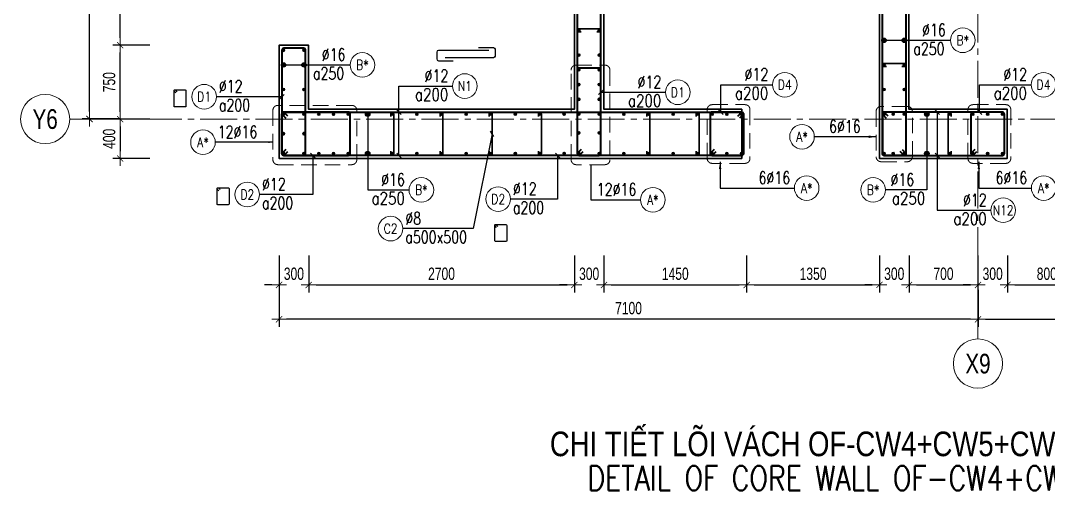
# Model space of a CAD drawing. Header units: millimetres. Extents: x 738475 to 1279438, y -34239 to 156422.
# Drawn here: x 1105050 to 1115494, y 94226 to 98999 of the extents above; entities that cross this region are included whole.
import ezdxf
from ezdxf.enums import TextEntityAlignment as Align

# ---------------------------------------------------------------- set-up
doc = ezdxf.new("R2010")
doc.units = ezdxf.units.MM
doc.header["$MEASUREMENT"] = 0
doc.linetypes.add('HIDDEN2', pattern=[4.7625, 3.175, -1.5875])
doc.linetypes.add('OF_Grid_1$0$CENTER2', pattern=[1.125, 0.75, -0.125, 0.125, -0.125])
doc.layers.get('0').update_dxf_attribs({"lineweight": 20})
doc.layers.get('Defpoints').update_dxf_attribs({"color": 151, "lineweight": 9})
for name, color, linetype, lineweight in [('KC-LEADER', 153, 'Continuous', 18), ('KC-THEP', 6, 'Continuous', 40), ('NDC_S_ANNO', 7, 'Continuous', 20), ('NDC_S_DIM', 1, 'Continuous', 15), ('NDC_S_ENG TITLE', 3, 'Continuous', 20), ('NDC_S_HIDDEN', 8, 'HIDDEN2', 13), ('NDC_S_LEADER', 1, 'Continuous', 15), ('NDC_S_REBAR', 4, 'Continuous', 35), ('NDC_S_STIRRUP', 4, 'Continuous', 40), ('NDC_S_TEXT SYMBOL', 7, 'Continuous', 20), ('NDC_S_VN TEXT', 7, 'Continuous', 20), ('NDC_S_VN TITLE', 6, 'Continuous', 35), ('NDC_S_WALL', 6, 'Continuous', 35), ('OF_Grid_1$0$NDC_S_AXIS', 5, 'OF_Grid_1$0$CENTER2', 13), ('OF_Grid_1$0$NDC_S_SYMBOL', 1, 'Continuous', 15), ('OF_Grid_1$0$NDC_S_TEXT SYMBOL', 7, 'Continuous', 20)]:
    doc.layers.add(name, color=color, linetype=linetype, lineweight=lineweight)
doc.layers.add('Ligature', color=1, linetype='Continuous')
doc.styles.add('NDC_ANNO', font='', dxfattribs={"width": 0.8})
doc.styles.add('NDC_ARIAL', font='arial.ttf', dxfattribs={"width": 0.85})
doc.styles.add('NDC_DIM', font='', dxfattribs={"width": 0.75})
doc.styles.add('NDC_EN TXT', font='romans.shx', dxfattribs={"width": 0.8})
doc.styles.add('NDC_VIE TXT', font='arial.ttf', dxfattribs={"width": 0.8})
doc.styles.add('OF_Grid_1$0$NDC_ANNO', font='', dxfattribs={"width": 0.8})
doc.styles.get('NDC_ANNO').set_extended_font_data('Dotum')
doc.styles.get('NDC_DIM').set_extended_font_data('Dotum')
doc.styles.get('OF_Grid_1$0$NDC_ANNO').set_extended_font_data('Dotum')
doc.dimstyles.new('NDC_1-50', dxfattribs={"dimscale": 50, "dimtxt": 2.5, "dimasz": 1, "dimexe": 1.5, "dimexo": 0, "dimgap": 0.8, "dimtad": 1, "dimdec": 0, "dimdsep": 46, "dimtxsty": 'NDC_ARIAL', "dimblk": 'DIMMARK', "dimcen": 49999.938995, "dimdle": 1.5, "dimclrd": 1, "dimclre": 1, "dimclrt": 3, "dimadec": 0, "dimazin": 0, "dimtfac": 1, "dimtdec": 0, "dimtix": 1, "dimtmove": 2, "dimatfit": 3, "dimfxl": 1, "dimarcsym": 0})
doc.dimstyles.new('NDC_dim_30', dxfattribs={"dimscale": 30, "dimtxt": 2.5, "dimasz": 1.5, "dimexe": 1.5, "dimexo": 2.5, "dimgap": 1, "dimtad": 1, "dimdec": 0, "dimzin": 0, "dimdsep": 46, "dimtxsty": 'NDC_DIM', "dimblk": 'DIMMARK', "dimcen": 0.09, "dimdle": 1.2, "dimclrd": 1, "dimclre": 1, "dimclrt": 3, "dimadec": 0, "dimazin": 0, "dimtfac": 1, "dimtdec": 0, "dimtix": 1, "dimtofl": 0, "dimtmove": 0, "dimatfit": 3, "dimfxl": 6, "dimfxlon": 1, "dimtolj": 1, "dimtzin": 0, "dimarcsym": 0})
doc.dimstyles.new('NDC_dim_50', dxfattribs={"dimscale": 50, "dimtxt": 2.5, "dimasz": 1.5, "dimexe": 1.5, "dimexo": 2.5, "dimgap": 1, "dimtad": 1, "dimdec": 0, "dimzin": 0, "dimdsep": 46, "dimtxsty": 'NDC_DIM', "dimblk": 'DIMMARK', "dimcen": 0.09, "dimdle": 1.2, "dimclrd": 1, "dimclre": 1, "dimclrt": 3, "dimadec": 0, "dimazin": 0, "dimtfac": 1, "dimtdec": 0, "dimtix": 1, "dimtofl": 0, "dimtmove": 0, "dimatfit": 3, "dimfxl": 6, "dimfxlon": 1, "dimtolj": 1, "dimtzin": 0, "dimarcsym": 0})

# ---------------------------------------------------------------- blocks, each defined once
blk = doc.blocks.new('THEP')
at = {"layer": 'KC-LEADER', "color": 6}
blk.add_circle((0, 0), 14, dxfattribs=at)
at = {"layer": 'KC-THEP'}
for p, q in [((-14, 0), (14, 0)), ((10, 10), (-10, -10)), ((-10, 10), (10, -10)), ((0, 14), (0, -14))]:
    blk.add_line(p, q, dxfattribs=at)
blk = doc.blocks.new('*U9')
blk.add_circle((2.5, 0), 2.5)
at = {"layer": 'NDC_S_VN TEXT', "color": 3, "style": 'NDC_EN TXT', "width": 0.75}
blk.add_attdef('DK2', text='', height=2.5, dxfattribs=at).set_placement((-0.85, 0.85), align=Align.RIGHT)
at = {"layer": 'NDC_S_VN TEXT', "color": 7, "style": 'NDC_EN TXT', "width": 0.8}
blk.add_attdef('SH3', text='', height=2, dxfattribs=at).set_placement((2.5, 0), align=Align.MIDDLE)
blk = doc.blocks.new('DIMMARK')
at = {"layer": 'NDC_S_DIM', "color": 1}
blk.add_line((-1.5, 0), (1, 0), dxfattribs=at)
at = {"layer": 'NDC_S_DIM', "color": 2, "const_width": 0.1}
blk.add_lwpolyline([(-0.42, -0.42), (0.42, 0.42)], dxfattribs=at)
blk = doc.blocks.new('*U11')
blk.add_circle((-2.5, 0), 2.5)
at = {"layer": 'NDC_S_VN TEXT', "color": 3, "style": 'NDC_EN TXT', "width": 0.75}
for tag, p in [('DK1', (0.5, 0.85)), ('KC1', (0.5, -2.97))]:
    blk.add_attdef(tag, p, '', height=2.5, dxfattribs=at)
at = {"layer": 'NDC_S_VN TEXT', "color": 7, "style": 'NDC_EN TXT', "width": 0.8}
blk.add_attdef('SH2', text='', height=2, dxfattribs=at).set_placement((-2.5, 0), align=Align.MIDDLE)
blk = doc.blocks.new('*U10')
blk.add_circle((2.5, 0), 2.5)
at = {"layer": 'NDC_S_VN TEXT', "color": 3, "style": 'NDC_EN TXT'}
for tag, width, p in [('DK2', 0.75, (-0.85, 0.85)), ('KC2', 0.8, (-0.85, -2.97))]:
    blk.add_attdef(tag, text='', height=2.5, dxfattribs=dict(at, width=width)).set_placement(p, align=Align.RIGHT)
at = {"layer": 'NDC_S_VN TEXT', "color": 7, "style": 'NDC_EN TXT', "width": 0.8}
blk.add_attdef('SH3', text='', height=2, dxfattribs=at).set_placement((2.5, 0), align=Align.MIDDLE)
blk = doc.blocks.new('*U13')
blk.add_circle((-2.5, 0), 2.5)
at = {"layer": 'NDC_S_VN TEXT', "color": 3, "style": 'NDC_EN TXT', "width": 0.75}
blk.add_attdef('DK1', (0.5, 0.85), '', height=2.5, dxfattribs=at)
at = {"layer": 'NDC_S_VN TEXT', "color": 7, "style": 'NDC_EN TXT', "width": 0.8}
blk.add_attdef('SH2', text='', height=2, dxfattribs=at).set_placement((-2.5, 0), align=Align.MIDDLE)
blk = doc.blocks.new('*U12')
blk.add_circle((-2.5, 0), 2.5)
at = {"layer": 'NDC_S_VN TEXT', "color": 3, "style": 'NDC_EN TXT', "width": 0.75}
for tag, p in [('DK1', (0.5, 0.85)), ('KC1', (0.5, -2.97))]:
    blk.add_attdef(tag, p, '', height=2.5, dxfattribs=at)
at = {"layer": 'NDC_S_VN TEXT', "color": 7, "style": 'NDC_EN TXT', "width": 0.8}
blk.add_attdef('SH2', text='', height=2, dxfattribs=at).set_placement((-2.5, 0), align=Align.MIDDLE)
blk = doc.blocks.new('*D1420')
at = {"layer": 'Defpoints', "color": 0, "transparency": 16777216}
for p in [(1107677, 97598), (1114777, 96777), (1107677, 95964)]:
    blk.add_point(p, dxfattribs=at)
at = {"layer": 'NDC_S_DIM', "color": 1, "lineweight": -2, "transparency": 16777216}
for p, q in [((1107677, 96264), (1107677, 95889)), ((1114777, 96264), (1114777, 95889)), ((1114702, 95964), (1107752, 95964))]:
    blk.add_line(p, q, dxfattribs=at)
at = {"layer": 'NDC_S_DIM', "color": 1, "lineweight": -2, "transparency": 16777216, "xscale": 75, "yscale": 75, "zscale": 75, "rotation": 180}
blk.add_blockref('DIMMARK', (1107677, 95964), dxfattribs=at)
at = {"layer": 'NDC_S_DIM', "color": 1, "lineweight": -2, "transparency": 16777216, "xscale": 75, "yscale": 75, "zscale": 75}
blk.add_blockref('DIMMARK', (1114777, 95964), dxfattribs=at)
at = {"layer": 'NDC_S_DIM', "color": 3, "transparency": 16777216, "insert": (1111227, 96077), "char_height": 125, "attachment_point": 5, "style": 'NDC_DIM'}
blk.add_mtext('\\A1;7100', dxfattribs=at)
blk = doc.blocks.new('*D1421')
at = {"layer": 'Defpoints', "color": 0, "ltscale": 200, "transparency": 16777216}
for p in [(1107677, 97598), (1107977, 97598), (1107677, 96313)]:
    blk.add_point(p, dxfattribs=at)
at = {"layer": 'NDC_S_DIM', "color": 1, "lineweight": -2, "ltscale": 200, "transparency": 16777216}
for p, q in [((1107677, 96613), (1107677, 96238)), ((1107977, 96613), (1107977, 96238)), ((1107602, 96313), (1107527, 96313)), ((1108052, 96313), (1108127, 96313))]:
    blk.add_line(p, q, dxfattribs=at)
at = {"layer": 'NDC_S_DIM', "color": 1, "lineweight": -2, "ltscale": 200, "transparency": 16777216, "xscale": 75, "yscale": 75, "zscale": 75}
blk.add_blockref('DIMMARK', (1107677, 96313), dxfattribs=at)
at = {"layer": 'NDC_S_DIM', "color": 1, "lineweight": -2, "ltscale": 200, "transparency": 16777216, "xscale": 75, "yscale": 75, "zscale": 75, "rotation": 180}
blk.add_blockref('DIMMARK', (1107977, 96313), dxfattribs=at)
at = {"layer": 'NDC_S_DIM', "color": 3, "ltscale": 200, "transparency": 16777216, "insert": (1107827, 96426), "char_height": 125, "attachment_point": 5, "style": 'NDC_DIM'}
blk.add_mtext('\\A1;300', dxfattribs=at)
blk = doc.blocks.new('*U16')
at = {"layer": 'OF_Grid_1$0$NDC_S_SYMBOL'}
blk.add_line((0, 5), (0, 9), dxfattribs=at)
blk.add_circle((0, 0), 5, dxfattribs=at)
at = {"layer": 'OF_Grid_1$0$NDC_S_TEXT SYMBOL', "color": 7, "style": 'OF_Grid_1$0$NDC_ANNO', "width": 0.8}
blk.add_attdef('GRID', text='', height=4, dxfattribs=at).set_placement((0, 0), align=Align.MIDDLE)
blk = doc.blocks.new('*U15')
at = {"layer": 'OF_Grid_1$0$NDC_S_SYMBOL'}
blk.add_line((5, 0), (9, 0), dxfattribs=at)
blk.add_circle((0, 0), 5, dxfattribs=at)
at = {"layer": 'OF_Grid_1$0$NDC_S_TEXT SYMBOL', "color": 7, "style": 'OF_Grid_1$0$NDC_ANNO', "width": 0.8}
blk.add_attdef('GRID', text='', height=4, rotation=270, dxfattribs=at).set_placement((0, 0), align=Align.MIDDLE)
blk = doc.blocks.new('*D1440')
at = {"layer": 'Defpoints', "color": 0, "ltscale": 200, "transparency": 16777216}
for p in [(1107977, 97998), (1106062, 97598), (1107739, 97598)]:
    blk.add_point(p, dxfattribs=at)
at = {"layer": 'NDC_S_DIM', "color": 1, "lineweight": -2, "ltscale": 200, "transparency": 16777216}
for p, q in [((1106362, 97998), (1105987, 97998)), ((1106062, 97923), (1106062, 97673)), ((1106362, 97598), (1105987, 97598))]:
    blk.add_line(p, q, dxfattribs=at)
at = {"layer": 'NDC_S_DIM', "color": 1, "lineweight": -2, "ltscale": 200, "transparency": 16777216, "xscale": 75, "yscale": 75, "zscale": 75}
for p, rotation in [((1106062, 97998), 90), ((1106062, 97598), 270)]:
    blk.add_blockref('DIMMARK', p, dxfattribs=dict(at, rotation=rotation))
at = {"layer": 'NDC_S_DIM', "color": 3, "ltscale": 200, "transparency": 16777216, "insert": (1105950, 97798), "char_height": 125, "attachment_point": 5, "rotation": 90, "style": 'NDC_DIM'}
blk.add_mtext('\\A1;400', dxfattribs=at)
blk = doc.blocks.new('*D1441')
at = {"layer": 'Defpoints', "color": 0, "ltscale": 200, "transparency": 16777216}
for p in [(1105750, 109598), (1107791, 109598), (1107791, 97999)]:
    blk.add_point(p, dxfattribs=at)
at = {"layer": 'NDC_S_DIM', "color": 1, "lineweight": -2, "ltscale": 200, "transparency": 16777216}
for p, q in [((1106050, 109598), (1105675, 109598)), ((1105750, 98074), (1105750, 109523)), ((1106050, 97999), (1105675, 97999))]:
    blk.add_line(p, q, dxfattribs=at)
at = {"layer": 'NDC_S_DIM', "color": 1, "lineweight": -2, "ltscale": 200, "transparency": 16777216, "xscale": 75, "yscale": 75, "zscale": 75}
for p, rotation in [((1105750, 109598), 90), ((1105750, 97999), 270)]:
    blk.add_blockref('DIMMARK', p, dxfattribs=dict(at, rotation=rotation))
at = {"layer": 'NDC_S_DIM', "color": 3, "ltscale": 200, "transparency": 16777216, "insert": (1105637, 103798), "char_height": 125, "attachment_point": 5, "rotation": 90, "style": 'NDC_DIM'}
blk.add_mtext('\\A1;11600', dxfattribs=at)
blk = doc.blocks.new('*D1449')
at = {"layer": 'Defpoints', "color": 0, "ltscale": 200, "transparency": 16777216}
for p in [(1110677, 98098), (1107977, 97598), (1110677, 96313)]:
    blk.add_point(p, dxfattribs=at)
at = {"layer": 'NDC_S_DIM', "color": 1, "lineweight": -2, "ltscale": 200, "transparency": 16777216}
for p, q in [((1107977, 96613), (1107977, 96238)), ((1110677, 96613), (1110677, 96238)), ((1108052, 96313), (1110602, 96313))]:
    blk.add_line(p, q, dxfattribs=at)
at = {"layer": 'NDC_S_DIM', "color": 1, "lineweight": -2, "ltscale": 200, "transparency": 16777216, "xscale": 75, "yscale": 75, "zscale": 75, "rotation": 180}
blk.add_blockref('DIMMARK', (1107977, 96313), dxfattribs=at)
at = {"layer": 'NDC_S_DIM', "color": 1, "lineweight": -2, "ltscale": 200, "transparency": 16777216, "xscale": 75, "yscale": 75, "zscale": 75}
blk.add_blockref('DIMMARK', (1110677, 96313), dxfattribs=at)
at = {"layer": 'NDC_S_DIM', "color": 3, "ltscale": 200, "transparency": 16777216, "insert": (1109327, 96426), "char_height": 125, "attachment_point": 5, "style": 'NDC_DIM'}
blk.add_mtext('\\A1;2700', dxfattribs=at)
blk = doc.blocks.new('*D1450')
at = {"layer": 'Defpoints', "color": 0, "ltscale": 200, "transparency": 16777216}
for p in [(1110677, 98098), (1110977, 98098), (1110977, 96313)]:
    blk.add_point(p, dxfattribs=at)
at = {"layer": 'NDC_S_DIM', "color": 1, "lineweight": -2, "ltscale": 200, "transparency": 16777216}
for p, q in [((1110677, 96613), (1110677, 96238)), ((1110977, 96613), (1110977, 96238)), ((1110602, 96313), (1110527, 96313)), ((1111052, 96313), (1111127, 96313))]:
    blk.add_line(p, q, dxfattribs=at)
at = {"layer": 'NDC_S_DIM', "color": 1, "lineweight": -2, "ltscale": 200, "transparency": 16777216, "xscale": 75, "yscale": 75, "zscale": 75}
blk.add_blockref('DIMMARK', (1110677, 96313), dxfattribs=at)
at = {"layer": 'NDC_S_DIM', "color": 1, "lineweight": -2, "ltscale": 200, "transparency": 16777216, "xscale": 75, "yscale": 75, "zscale": 75, "rotation": 180}
blk.add_blockref('DIMMARK', (1110977, 96313), dxfattribs=at)
at = {"layer": 'NDC_S_DIM', "color": 3, "ltscale": 200, "transparency": 16777216, "insert": (1110827, 96426), "char_height": 125, "attachment_point": 5, "style": 'NDC_DIM'}
blk.add_mtext('\\A1;300', dxfattribs=at)
blk = doc.blocks.new('*D1451')
at = {"layer": 'Defpoints', "color": 0, "ltscale": 200, "transparency": 16777216}
for p in [(1110977, 98098), (1112427, 98098), (1112427, 96313)]:
    blk.add_point(p, dxfattribs=at)
at = {"layer": 'NDC_S_DIM', "color": 1, "lineweight": -2, "ltscale": 200, "transparency": 16777216}
for p, q in [((1110977, 96613), (1110977, 96238)), ((1112427, 96613), (1112427, 96238)), ((1111052, 96313), (1112352, 96313))]:
    blk.add_line(p, q, dxfattribs=at)
at = {"layer": 'NDC_S_DIM', "color": 1, "lineweight": -2, "ltscale": 200, "transparency": 16777216, "xscale": 75, "yscale": 75, "zscale": 75, "rotation": 180}
blk.add_blockref('DIMMARK', (1110977, 96313), dxfattribs=at)
at = {"layer": 'NDC_S_DIM', "color": 1, "lineweight": -2, "ltscale": 200, "transparency": 16777216, "xscale": 75, "yscale": 75, "zscale": 75}
blk.add_blockref('DIMMARK', (1112427, 96313), dxfattribs=at)
at = {"layer": 'NDC_S_DIM', "color": 3, "ltscale": 200, "transparency": 16777216, "insert": (1111702, 96426), "char_height": 125, "attachment_point": 5, "style": 'NDC_DIM'}
blk.add_mtext('\\A1;1450', dxfattribs=at)
blk = doc.blocks.new('*D1452')
at = {"layer": 'Defpoints', "color": 0, "ltscale": 200, "transparency": 16777216}
for p in [(1112427, 98098), (1113777, 98061), (1113777, 96313)]:
    blk.add_point(p, dxfattribs=at)
at = {"layer": 'NDC_S_DIM', "color": 1, "lineweight": -2, "ltscale": 200, "transparency": 16777216}
for p, q in [((1112427, 96613), (1112427, 96238)), ((1113777, 96613), (1113777, 96238)), ((1112502, 96313), (1113702, 96313))]:
    blk.add_line(p, q, dxfattribs=at)
at = {"layer": 'NDC_S_DIM', "color": 1, "lineweight": -2, "ltscale": 200, "transparency": 16777216, "xscale": 75, "yscale": 75, "zscale": 75, "rotation": 180}
blk.add_blockref('DIMMARK', (1112427, 96313), dxfattribs=at)
at = {"layer": 'NDC_S_DIM', "color": 1, "lineweight": -2, "ltscale": 200, "transparency": 16777216, "xscale": 75, "yscale": 75, "zscale": 75}
blk.add_blockref('DIMMARK', (1113777, 96313), dxfattribs=at)
at = {"layer": 'NDC_S_DIM', "color": 3, "ltscale": 200, "transparency": 16777216, "insert": (1113102, 96426), "char_height": 125, "attachment_point": 5, "style": 'NDC_DIM'}
blk.add_mtext('\\A1;1350', dxfattribs=at)
blk = doc.blocks.new('*D1453')
at = {"layer": 'Defpoints', "color": 0, "ltscale": 200, "transparency": 16777216}
for p in [(1114077, 98213), (1113777, 98061), (1114077, 96313)]:
    blk.add_point(p, dxfattribs=at)
at = {"layer": 'NDC_S_DIM', "color": 1, "lineweight": -2, "ltscale": 200, "transparency": 16777216}
for p, q in [((1113777, 96613), (1113777, 96238)), ((1114077, 96613), (1114077, 96238)), ((1113702, 96313), (1113627, 96313)), ((1114152, 96313), (1114227, 96313))]:
    blk.add_line(p, q, dxfattribs=at)
at = {"layer": 'NDC_S_DIM', "color": 1, "lineweight": -2, "ltscale": 200, "transparency": 16777216, "xscale": 75, "yscale": 75, "zscale": 75}
blk.add_blockref('DIMMARK', (1113777, 96313), dxfattribs=at)
at = {"layer": 'NDC_S_DIM', "color": 1, "lineweight": -2, "ltscale": 200, "transparency": 16777216, "xscale": 75, "yscale": 75, "zscale": 75, "rotation": 180}
blk.add_blockref('DIMMARK', (1114077, 96313), dxfattribs=at)
at = {"layer": 'NDC_S_DIM', "color": 3, "ltscale": 200, "transparency": 16777216, "insert": (1113927, 96426), "char_height": 125, "attachment_point": 5, "style": 'NDC_DIM'}
blk.add_mtext('\\A1;300', dxfattribs=at)
blk = doc.blocks.new('*D1454')
at = {"layer": 'Defpoints', "color": 0, "ltscale": 200, "transparency": 16777216}
for p in [(1114077, 98213), (1114777, 98098), (1114777, 96313)]:
    blk.add_point(p, dxfattribs=at)
at = {"layer": 'NDC_S_DIM', "color": 1, "lineweight": -2, "ltscale": 200, "transparency": 16777216}
for p, q in [((1114077, 96613), (1114077, 96238)), ((1114777, 96613), (1114777, 96238)), ((1114152, 96313), (1114702, 96313))]:
    blk.add_line(p, q, dxfattribs=at)
at = {"layer": 'NDC_S_DIM', "color": 1, "lineweight": -2, "ltscale": 200, "transparency": 16777216, "xscale": 75, "yscale": 75, "zscale": 75, "rotation": 180}
blk.add_blockref('DIMMARK', (1114077, 96313), dxfattribs=at)
at = {"layer": 'NDC_S_DIM', "color": 1, "lineweight": -2, "ltscale": 200, "transparency": 16777216, "xscale": 75, "yscale": 75, "zscale": 75}
blk.add_blockref('DIMMARK', (1114777, 96313), dxfattribs=at)
at = {"layer": 'NDC_S_DIM', "color": 3, "ltscale": 200, "transparency": 16777216, "insert": (1114427, 96426), "char_height": 125, "attachment_point": 5, "style": 'NDC_DIM'}
blk.add_mtext('\\A1;700', dxfattribs=at)
blk = doc.blocks.new('*D1455')
at = {"layer": 'Defpoints', "color": 0, "ltscale": 200, "transparency": 16777216}
for p in [(1114777, 98098), (1115077, 98098), (1115077, 96313)]:
    blk.add_point(p, dxfattribs=at)
at = {"layer": 'NDC_S_DIM', "color": 1, "lineweight": -2, "ltscale": 200, "transparency": 16777216}
for p, q in [((1114777, 96613), (1114777, 96238)), ((1115077, 96613), (1115077, 96238)), ((1114702, 96313), (1114627, 96313)), ((1115152, 96313), (1115227, 96313))]:
    blk.add_line(p, q, dxfattribs=at)
at = {"layer": 'NDC_S_DIM', "color": 1, "lineweight": -2, "ltscale": 200, "transparency": 16777216, "xscale": 75, "yscale": 75, "zscale": 75}
blk.add_blockref('DIMMARK', (1114777, 96313), dxfattribs=at)
at = {"layer": 'NDC_S_DIM', "color": 1, "lineweight": -2, "ltscale": 200, "transparency": 16777216, "xscale": 75, "yscale": 75, "zscale": 75, "rotation": 180}
blk.add_blockref('DIMMARK', (1115077, 96313), dxfattribs=at)
at = {"layer": 'NDC_S_DIM', "color": 3, "ltscale": 200, "transparency": 16777216, "insert": (1114927, 96426), "char_height": 125, "attachment_point": 5, "style": 'NDC_DIM'}
blk.add_mtext('\\A1;300', dxfattribs=at)
blk = doc.blocks.new('*D1456')
at = {"layer": 'Defpoints', "color": 0, "ltscale": 200, "transparency": 16777216}
for p in [(1115077, 98098), (1115877, 98098), (1115877, 96313)]:
    blk.add_point(p, dxfattribs=at)
at = {"layer": 'NDC_S_DIM', "color": 1, "lineweight": -2, "ltscale": 200, "transparency": 16777216}
for p, q in [((1115077, 96613), (1115077, 96238)), ((1115877, 96613), (1115877, 96238)), ((1115152, 96313), (1115802, 96313))]:
    blk.add_line(p, q, dxfattribs=at)
at = {"layer": 'NDC_S_DIM', "color": 1, "lineweight": -2, "ltscale": 200, "transparency": 16777216, "xscale": 75, "yscale": 75, "zscale": 75, "rotation": 180}
blk.add_blockref('DIMMARK', (1115077, 96313), dxfattribs=at)
at = {"layer": 'NDC_S_DIM', "color": 1, "lineweight": -2, "ltscale": 200, "transparency": 16777216, "xscale": 75, "yscale": 75, "zscale": 75}
blk.add_blockref('DIMMARK', (1115877, 96313), dxfattribs=at)
at = {"layer": 'NDC_S_DIM', "color": 3, "ltscale": 200, "transparency": 16777216, "insert": (1115477, 96426), "char_height": 125, "attachment_point": 5, "style": 'NDC_DIM'}
blk.add_mtext('\\A1;800', dxfattribs=at)
blk = doc.blocks.new('*D1461')
at = {"layer": 'Defpoints', "color": 0, "ltscale": 200, "transparency": 16777216}
for p in [(1120078, 97598), (1114778, 96777), (1120078, 95964)]:
    blk.add_point(p, dxfattribs=at)
at = {"layer": 'NDC_S_DIM', "color": 1, "lineweight": -2, "ltscale": 200, "transparency": 16777216}
for p, q in [((1114778, 96264), (1114778, 95889)), ((1120078, 96264), (1120078, 95889)), ((1114853, 95964), (1120003, 95964))]:
    blk.add_line(p, q, dxfattribs=at)
at = {"layer": 'NDC_S_DIM', "color": 1, "lineweight": -2, "ltscale": 200, "transparency": 16777216, "xscale": 75, "yscale": 75, "zscale": 75, "rotation": 180}
blk.add_blockref('DIMMARK', (1114778, 95964), dxfattribs=at)
at = {"layer": 'NDC_S_DIM', "color": 1, "lineweight": -2, "ltscale": 200, "transparency": 16777216, "xscale": 75, "yscale": 75, "zscale": 75}
blk.add_blockref('DIMMARK', (1120078, 95964), dxfattribs=at)
at = {"layer": 'NDC_S_DIM', "color": 3, "ltscale": 200, "transparency": 16777216, "insert": (1117428, 96077), "char_height": 125, "attachment_point": 5, "style": 'NDC_DIM'}
blk.add_mtext('\\A1;5300', dxfattribs=at)
blk = doc.blocks.new('*D1462')
at = {"layer": 'Defpoints', "color": 0, "ltscale": 200, "transparency": 16777216}
for p in [(1106062, 98748), (1107977, 98748), (1107977, 97998)]:
    blk.add_point(p, dxfattribs=at)
at = {"layer": 'NDC_S_DIM', "color": 1, "lineweight": -2, "ltscale": 200, "transparency": 16777216}
for p, q in [((1106362, 98748), (1105987, 98748)), ((1106062, 98073), (1106062, 98673)), ((1106362, 97998), (1105987, 97998))]:
    blk.add_line(p, q, dxfattribs=at)
at = {"layer": 'NDC_S_DIM', "color": 1, "lineweight": -2, "ltscale": 200, "transparency": 16777216, "xscale": 75, "yscale": 75, "zscale": 75}
for p, rotation in [((1106062, 98748), 90), ((1106062, 97998), 270)]:
    blk.add_blockref('DIMMARK', p, dxfattribs=dict(at, rotation=rotation))
at = {"layer": 'NDC_S_DIM', "color": 3, "ltscale": 200, "transparency": 16777216, "insert": (1105950, 98373), "char_height": 125, "attachment_point": 5, "rotation": 90, "style": 'NDC_DIM'}
blk.add_mtext('\\A1;750', dxfattribs=at)
blk = doc.blocks.new('*D1463')
at = {"layer": 'Defpoints', "color": 0, "ltscale": 200, "transparency": 16777216}
for p in [(1106062, 100148), (1107733, 100148), (1107977, 98748)]:
    blk.add_point(p, dxfattribs=at)
at = {"layer": 'NDC_S_DIM', "color": 1, "lineweight": -2, "ltscale": 200, "transparency": 16777216}
for p, q in [((1106362, 100148), (1105987, 100148)), ((1106062, 98823), (1106062, 100073)), ((1106362, 98748), (1105987, 98748))]:
    blk.add_line(p, q, dxfattribs=at)
at = {"layer": 'NDC_S_DIM', "color": 1, "lineweight": -2, "ltscale": 200, "transparency": 16777216, "xscale": 75, "yscale": 75, "zscale": 75}
for p, rotation in [((1106062, 100148), 90), ((1106062, 98748), 270)]:
    blk.add_blockref('DIMMARK', p, dxfattribs=dict(at, rotation=rotation))
at = {"layer": 'NDC_S_DIM', "color": 3, "ltscale": 200, "transparency": 16777216, "insert": (1105950, 99448), "char_height": 125, "attachment_point": 5, "rotation": 90, "style": 'NDC_DIM'}
blk.add_mtext('\\A1;1400', dxfattribs=at)
blk = doc.blocks.new('Drawing name_symbol')
at = {"layer": 'NDC_S_ENG TITLE', "style": 'NDC_EN TXT', "width": 0.8}
blk.add_attdef('SECTDET1', text='', height=5, dxfattribs=at).set_placement((0, 1.01), align=Align.CENTER)
at = {"layer": 'NDC_S_TEXT SYMBOL', "lineweight": 25, "style": 'NDC_ANNO', "width": 0.8}
blk.add_attdef('SSCALE', text='', height=2.5, dxfattribs=at).set_placement((0, -4), align=Align.CENTER)
at = {"layer": 'NDC_S_VN TITLE', "style": 'NDC_VIE TXT', "width": 0.8}
blk.add_attdef('SECTDET2', text='', height=5, dxfattribs=at).set_placement((0, 7.97), align=Align.CENTER)

msp = doc.modelspace()

# ---------------------------------------------------------------- linework, layer by layer
at = {"layer": 'Ligature', "elevation": 0.03}
for points in [[(1109703.488, 98725.268), (1109853.708, 98725.268, -0.414213562), (1109871.311, 98707.664), (1109871.311, 98638.543, -0.414213562), (1109853.708, 98620.94), (1109365.541, 98620.94)], [(1109807.105, 98695.212), (1109295.436, 98695.212, 0.414213562), (1109277.833, 98677.609), (1109277.833, 98608.488, 0.414213562), (1109295.436, 98590.884), (1109445.656, 98590.884)]]:
    msp.add_lwpolyline(points, format="xyb", dxfattribs=at)
at = {"layer": 'Ligature'}
for points in [[(1106627.063, 98264.403), (1106611.097, 98280.369, -0.668178638), (1106616.87, 98294.307), (1106721.499, 98294.307, -0.414213562), (1106729.664, 98286.142), (1106729.664, 98129.035, -0.414213562), (1106721.499, 98120.87), (1106616.87, 98120.87, -0.414213562), (1106608.705, 98129.035), (1106608.706, 98286.142, -0.668178638), (1106622.644, 98291.916), (1106638.61, 98275.95)], [(1107064.875, 97270.802), (1107048.909, 97286.768, -0.668178638), (1107054.682, 97300.706), (1107159.311, 97300.706, -0.414213562), (1107167.476, 97292.541), (1107167.476, 97135.433, -0.414213562), (1107159.311, 97127.269), (1107054.682, 97127.269, -0.414213562), (1107046.518, 97135.433), (1107046.518, 97292.541, -0.668178638), (1107060.456, 97298.314), (1107076.422, 97282.349)], [(1109886.266, 96896.509), (1109870.3, 96912.475, -0.668178638), (1109876.074, 96926.414), (1109980.702, 96926.414, -0.414213562), (1109988.867, 96918.249), (1109988.867, 96761.141, -0.414213562), (1109980.702, 96752.976), (1109876.074, 96752.976, -0.414213562), (1109867.909, 96761.141), (1109867.909, 96918.249, -0.668178638), (1109881.847, 96924.022), (1109897.813, 96908.056)]]:
    msp.add_lwpolyline(points, format="xyb", dxfattribs=at)
at = {"layer": 'NDC_S_HIDDEN', "ltscale": 50}
for points in [[(1110988.294, 97534.963), (1110693.894, 97534.963, -0.414213562), (1110643.894, 97584.963), (1110643.894, 98495.907, -0.414213562), (1110693.894, 98545.907), (1110988.294, 98545.907, -0.414213562), (1111038.294, 98495.907), (1111038.294, 97584.963, -0.414213562)], [(1107663.554, 97534.963), (1108415.765, 97534.963, 0.414213562), (1108465.765, 97584.963), (1108465.765, 98087.413, 0.414213562), (1108415.765, 98137.413), (1107663.554, 98137.413, 0.414213562), (1107613.554, 98087.413), (1107613.554, 97584.963, 0.414213562)], [(1112075.924, 98144.521), (1112411.148, 98144.521, -0.414213562), (1112461.148, 98094.521), (1112461.148, 97598.363, -0.414213562), (1112411.148, 97548.363), (1112075.924, 97548.363, -0.414213562), (1112025.924, 97598.363), (1112025.924, 98094.521, -0.414213562)], [(1114060.815, 98126.929), (1113793.017, 98126.929, 0.414213562), (1113743.017, 98076.929), (1113743.017, 97615.189, 0.414213562), (1113793.017, 97565.189), (1114060.815, 97565.189, 0.414213562), (1114110.815, 97615.189), (1114110.815, 98076.929, 0.414213562)], [(1114725.924, 98144.521), (1115061.148, 98144.521, -0.414213562), (1115111.148, 98094.521), (1115111.148, 97598.363, -0.414213562), (1115061.148, 97548.363), (1114725.924, 97548.363, -0.414213562), (1114675.924, 97598.363), (1114675.924, 98094.521, -0.414213562)]]:
    msp.add_lwpolyline(points, format="xyb", close=True, dxfattribs=at)
at = {"layer": 'NDC_S_REBAR'}
for points in [[(1110904.436, 98883.363), (1110929.436, 98883.363, 1), (1110929.436, 98913.363), (1110722.412, 98913.363, 1), (1110722.412, 98883.363), (1110747.412, 98883.363)], [(1113847.412, 98533.363), (1113822.412, 98533.363, -1), (1113822.412, 98563.363), (1114029.436, 98563.363, -1), (1114029.436, 98533.363), (1114004.436, 98533.363)], [(1108811.554, 98023.363), (1108811.554, 98048.363, -1), (1108841.554, 98048.363), (1108841.554, 97648.363, -1), (1108811.554, 97648.363), (1108811.554, 97673.363)], [(1109311.554, 98023.363), (1109311.554, 98048.363, -1), (1109341.554, 98048.363), (1109341.554, 97648.363, -1), (1109311.554, 97648.363), (1109311.554, 97673.363)], [(1109811.554, 98023.363), (1109811.554, 98048.363, -1), (1109841.554, 98048.363), (1109841.554, 97648.363, -1), (1109811.554, 97648.363), (1109811.554, 97673.363)], [(1110311.554, 98023.363), (1110311.554, 98048.363, -1), (1110341.554, 98048.363), (1110341.554, 97648.363, -1), (1110311.554, 97648.363), (1110311.554, 97673.363)], [(1111414.436, 98023.363), (1111414.436, 98048.363, -1), (1111444.436, 98048.363), (1111444.436, 97648.363, -1), (1111414.436, 97648.363), (1111414.436, 97673.363)], [(1111914.436, 98023.363), (1111914.436, 98048.363, -1), (1111944.436, 98048.363), (1111944.436, 97648.363, -1), (1111914.436, 97648.363), (1111914.436, 97673.363)], [(1114505.006, 98023.363), (1114505.006, 98048.363, 1), (1114475.006, 98048.363), (1114475.006, 97648.363, 1), (1114505.006, 97648.363), (1114505.006, 97673.363)]]:
    msp.add_lwpolyline(points, format="xyb", dxfattribs=at)
at = {"layer": 'NDC_S_STIRRUP'}
for points in [[(1110745.924, 97688.363), (1110705.924, 97648.363, 0.414213562), (1110725.924, 97628.363), (1110925.924, 97628.363, 0.414213562), (1110945.924, 97648.363), (1110945.924, 109948.363, 0.414213562), (1110925.924, 109968.363), (1110725.924, 109968.363, 0.414213562), (1110705.924, 109948.363), (1110705.924, 97648.363, 0.414213562), (1110725.924, 97628.363), (1110765.924, 97668.363)], [(1114005.924, 97688.363), (1114045.924, 97648.363, -0.414213562), (1114025.924, 97628.363), (1113825.924, 97628.363, -0.414213562), (1113805.924, 97648.363), (1113805.924, 109948.363, -0.414213562), (1113825.924, 109968.363), (1114025.924, 109968.363, -0.414213562), (1114045.924, 109948.363), (1114045.924, 97648.363, -0.414213562), (1114025.924, 97628.363), (1113985.924, 97668.363)], [(1107745.924, 97688.363), (1107705.924, 97648.363, 0.414213562), (1107725.924, 97628.363), (1107925.924, 97628.363, 0.414213562), (1107945.924, 97648.363), (1107945.924, 98698.363, 0.414213562), (1107925.924, 98718.363), (1107725.924, 98718.363, 0.414213562), (1107705.924, 98698.363), (1107705.924, 97648.363, 0.414213562), (1107725.924, 97628.363), (1107765.924, 97668.363)], [(1110745.924, 97688.363), (1110705.924, 97648.363, 0.414213562), (1110725.924, 97628.363), (1110925.924, 97628.363, 0.414213562), (1110945.924, 97648.363), (1110945.924, 98496.974, 0.414213562), (1110925.924, 98516.974), (1110725.924, 98516.974, 0.414213562), (1110705.924, 98496.974), (1110705.924, 97648.363, 0.414213562), (1110725.924, 97628.363), (1110765.924, 97668.363)], [(1112335.924, 98028.363), (1112375.924, 98068.363, -0.414213562), (1112395.924, 98048.363), (1112395.924, 97648.363, -0.414213562), (1112375.924, 97628.363), (1107725.924, 97628.363, -0.414213562), (1107705.924, 97648.363), (1107705.924, 98048.363, -0.414213562), (1107725.924, 98068.363), (1112375.924, 98068.363, -0.414213562), (1112395.924, 98048.363), (1112355.924, 98008.363)], [(1107765.924, 98028.363), (1107725.924, 98068.363, 0.414213562), (1107705.924, 98048.363), (1107705.924, 97648.363, 0.414213562), (1107725.924, 97628.363), (1108379.436, 97628.363, 0.414213562), (1108399.436, 97648.363), (1108399.436, 98048.363, 0.414213562), (1108379.436, 98068.363), (1107725.924, 98068.363, 0.414213562), (1107705.924, 98048.363), (1107745.924, 98008.363)], [(1112095.924, 97688.363), (1112055.924, 97648.363, 0.414213562), (1112075.924, 97628.363), (1112375.924, 97628.363, 0.414213562), (1112395.924, 97648.363), (1112395.924, 98048.363, 0.414213562), (1112375.924, 98068.363), (1112075.924, 98068.363, 0.414213562), (1112055.924, 98048.363), (1112055.924, 97648.363, 0.414213562), (1112075.924, 97628.363), (1112115.924, 97668.363)], [(1113865.924, 98028.363), (1113825.924, 98068.363, 0.414213562), (1113805.924, 98048.363), (1113805.924, 97648.363, 0.414213562), (1113825.924, 97628.363), (1115025.924, 97628.363, 0.414213562), (1115045.924, 97648.363), (1115045.924, 98048.363, 0.414213562), (1115025.924, 98068.363), (1113825.924, 98068.363, 0.414213562), (1113805.924, 98048.363), (1113845.924, 98008.363)], [(1114745.924, 97688.363), (1114705.924, 97648.363, 0.414213562), (1114725.924, 97628.363), (1115025.924, 97628.363, 0.414213562), (1115045.924, 97648.363), (1115045.924, 98048.363, 0.414213562), (1115025.924, 98068.363), (1114725.924, 98068.363, 0.414213562), (1114705.924, 98048.363), (1114705.924, 97648.363, 0.414213562), (1114725.924, 97628.363), (1114765.924, 97668.363)]]:
    msp.add_lwpolyline(points, format="xyb", dxfattribs=at)
at = {"layer": 'NDC_S_WALL'}
msp.add_lwpolyline([(1110676.724, 109498.363), (1110676.724, 98098.363), (1107976.724, 98098.363), (1107976.724, 98748.363), (1107676.724, 98748.363), (1107676.724, 97598.363), (1112376.724, 97598.363), (1112376.724, 98098.363), (1112376.724, 98098.363), (1110976.724, 98098.363), (1110976.724, 99648.363), (1112376.724, 99648.363), (1112376.724, 99948.363), (1110976.724, 99948.363), (1110976.724, 106998.363), (1113776.724, 106998.363), (1113776.724, 97598.363), (1115075.554, 97598.363), (1115075.554, 98098.363), (1114076.724, 98098.363), (1114076.724, 100298.363), (1116876.724, 100298.363)], dxfattribs=at)
at = {"layer": 'OF_Grid_1$0$NDC_S_AXIS', "ltscale": 500}
for p, q in [((1114777.523, 95963.993), (1114777.523, 111660.108)), ((1105749.544, 97998.363), (1121599.869, 97998.363))]:
    msp.add_line(p, q, dxfattribs=at)

# ---------------------------------------------------------------- block references
at = {"layer": 'KC-THEP'}
for p, rotation in [((1110722.412, 98898.363), 189.6685644363809), ((1113822.412, 98798.363), 189.6685644363809), ((1107722.412, 98697.518), 189.6685644363809), ((1110722.412, 98648.363), 189.6685644363809), ((1107722.412, 98548.363), 189.6685644363809), ((1110722.412, 98498.363), 189.6685644363809), ((1113822.412, 98548.363), 189.6685644363809), ((1107722.412, 98298.363), 189.6685644363809), ((1110722.412, 98348.363), 189.6685644363809), ((1113822.412, 98298.363), 189.6685644363809), ((1110722.412, 98198.363), 189.6685644363809), ((1107722.412, 98048.363), 189.6685644363809), ((1110572.412, 98048.363), 189.6685644363809), ((1110722.412, 98048.363), 189.6685644363809), ((1113822.412, 98048.363), 189.6685644363809), ((1113916.572, 98048.363), 189.6685644363809), ((1107722.412, 97849.931), 189.6685644363809), ((1110722.412, 97857.697), 189.6685644363809), ((1107929.436, 97648.363), 9.66856443638095), ((1108079.436, 97648.363), 9.66856443638095), ((1108229.436, 97648.363), 9.66856443638095), ((1108379.436, 97648.363), 9.66856443638095), ((1108576.554, 97648.363), 9.668564436380946), ((1108826.554, 97648.363), 9.668564436380946), ((1109076.554, 97648.363), 9.668564436380946), ((1109326.554, 97648.363), 9.668564436380946), ((1109576.554, 97648.363), 9.668564436380946), ((1109826.554, 97648.363), 9.668564436380946), ((1110076.554, 97648.363), 9.668564436380946), ((1110326.554, 97648.363), 9.668564436380946), ((1110929.436, 97648.363), 9.668564436380946), ((1111179.436, 97648.363), 9.668564436380946), ((1111429.436, 97648.363), 9.668564436380946), ((1111679.436, 97648.363), 9.668564436380946), ((1111929.436, 97648.363), 9.668564436380946), ((1112075.924, 97648.363), 9.668564436380946), ((1112225.924, 97648.363), 9.668564436380946), ((1112375.924, 97648.363), 9.668564436380946), ((1114029.436, 97648.363), 9.66856443638095), ((1114258.03, 97648.363), 9.66856443638095), ((1114490.006, 97648.363), 9.66856443638095), ((1114725.924, 97648.363), 9.668564436380946), ((1114875.924, 97648.363), 9.668564436380946), ((1115025.924, 97648.363), 9.668564436380946)]:
    msp.add_blockref('THEP', p, dxfattribs=dict(at, rotation=rotation))
at = {"layer": 'KC-THEP', "xscale": -1}
for p, rotation in [((1110929.436, 98898.363), 170.331435563619), ((1114029.436, 98798.363), 170.331435563619), ((1107929.436, 98697.518), 170.331435563619), ((1110929.436, 98648.363), 170.331435563619), ((1107929.436, 98548.363), 170.331435563619), ((1110929.436, 98498.363), 170.331435563619), ((1114029.436, 98548.363), 170.331435563619), ((1107929.436, 98298.363), 170.331435563619), ((1110929.436, 98348.363), 170.331435563619), ((1114029.436, 98298.363), 170.331435563619), ((1110929.436, 98198.363), 170.331435563619), ((1107929.436, 98048.363), 170.331435563619), ((1108079.436, 98048.363), 170.331435563619), ((1108229.436, 98048.363), 170.331435563619), ((1108379.436, 98048.363), 170.331435563619), ((1108576.554, 98048.363), 170.331435563619), ((1108826.554, 98048.363), 170.331435563619), ((1109076.554, 98048.363), 170.331435563619), ((1109326.554, 98048.363), 170.331435563619), ((1109576.554, 98048.363), 170.331435563619), ((1109826.554, 98048.363), 170.331435563619), ((1110076.554, 98048.363), 170.331435563619), ((1110326.554, 98048.363), 170.331435563619), ((1110929.436, 98048.363), 170.331435563619), ((1111179.436, 98048.363), 170.331435563619), ((1111429.436, 98048.363), 170.331435563619), ((1111679.436, 98048.363), 170.331435563619), ((1111929.436, 98048.363), 170.331435563619), ((1112075.924, 98048.363), 170.331435563619), ((1112225.924, 98048.363), 170.331435563619), ((1112375.924, 98048.363), 170.331435563619), ((1114029.436, 98048.363), 170.331435563619), ((1114258.03, 98048.363), 170.331435563619), ((1114490.006, 98048.363), 170.331435563619), ((1114725.924, 98048.363), 170.331435563619), ((1114875.924, 98048.363), 170.331435563619), ((1115025.924, 98048.363), 170.331435563619), ((1107929.436, 97849.931), 170.331435563619), ((1110929.436, 97857.697), 170.331435563619), ((1107722.412, 97648.363), 350.3314355636191), ((1110572.412, 97648.363), 350.3314355636191), ((1110722.412, 97648.363), 350.3314355636191), ((1113822.412, 97648.363), 350.3314355636191), ((1113916.572, 97648.363), 350.3314355636191)]:
    msp.add_blockref('THEP', p, dxfattribs=dict(at, rotation=rotation))
at = {"layer": 'NDC_S_ANNO'}
ref = msp.add_blockref('Drawing name_symbol', (1113702.957, 94174.947), dxfattribs=dict(at, xscale=50, yscale=50, zscale=50))
ref.add_attrib('SECTDET1', 'DETAIL OF CORE WALL OF-CW4+CW5+CW7', dxfattribs={"layer": 'NDC_S_ENG TITLE', "height": 250, "style": 'NDC_EN TXT', "width": 0.8}).set_placement((1113702.957, 94225.511), align=Align.CENTER)
ref.add_attrib('SECTDET2', 'CHI TIẾT LÕI VÁCH OF-CW4+CW5+CW7 TẦNG 3F', dxfattribs={"layer": 'NDC_S_VN TITLE', "height": 250, "style": 'NDC_VIE TXT', "width": 0.8}).set_placement((1113702.957, 94573.48), align=Align.CENTER)
at = {"layer": 'NDC_S_VN TEXT'}
ref = msp.add_blockref('*U11', (1114498.383, 98798.363), dxfattribs=dict(at, xscale=-50, yscale=50, zscale=50))
ref.add_attrib('SH2', 'B*', dxfattribs={"color": 7, "height": 100, "style": 'NDC_EN TXT', "width": 0.8}).set_placement((1114623.383, 98798.363), align=Align.MIDDLE)
ref.add_attrib('DK1', '%%C16', (1114209.99, 98840.638), dxfattribs={"color": 3, "height": 125, "style": 'NDC_EN TXT', "width": 0.75})
ref.add_attrib('KC1', 'a250', (1114120.704, 98649.736), dxfattribs={"color": 3, "height": 125, "style": 'NDC_EN TXT', "width": 0.75})
ref = msp.add_blockref('*U11', (1108398.383, 98548.363), dxfattribs=dict(at, xscale=-50, yscale=50, zscale=50))
ref.add_attrib('SH2', 'B*', dxfattribs={"color": 7, "height": 100, "style": 'NDC_EN TXT', "width": 0.8}).set_placement((1108523.383, 98548.363), align=Align.MIDDLE)
ref.add_attrib('DK1', '%%C16', (1108109.99, 98590.638), dxfattribs={"color": 3, "height": 125, "style": 'NDC_EN TXT', "width": 0.75})
ref.add_attrib('KC1', 'a250', (1108020.704, 98399.736), dxfattribs={"color": 3, "height": 125, "style": 'NDC_EN TXT', "width": 0.75})
at = {"layer": 'NDC_S_VN TEXT', "xscale": 50, "yscale": 50, "zscale": 50}
for name, p, values in [('*U10', (1109438.493, 98333.641), {'SH3': 'N1', 'DK2': '%%C12', 'KC2': 'a200'}), ('*U10', (1112689.795, 98347.089), {'SH3': 'D4', 'DK2': '%%C12', 'KC2': 'a200'}), ('*U10', (1115318.412, 98347.089), {'SH3': 'D4', 'DK2': '%%C12', 'KC2': 'a200'}), ('*U11', (1107039.987, 98225.404), {'SH2': 'D1', 'DK1': '%%C12', 'KC1': 'a200'}), ('*U10', (1111602.677, 98270.345), {'SH3': 'D1', 'DK2': '%%C12', 'KC2': 'a200'}), ('*U13', (1107028.184, 97762.513), {'SH2': 'A*', 'DK1': '12%%C16'}), ('*U10', (1108997.166, 97278.651), {'SH3': 'B*', 'DK2': '%%C16', 'KC2': 'a250'}), ('*U9', (1112912.18, 97296.87), {'SH3': 'A*', 'DK2': '6%%C16'}), ('*U9', (1115320.395, 97296.87), {'SH3': 'A*', 'DK2': '6%%C16'}), ('*U11', (1107477.799, 97231.803), {'SH2': 'D2', 'DK1': '%%C12', 'KC1': 'a200'}), ('*U11', (1110027.535, 97185.153), {'SH2': 'D2', 'DK1': '%%C12', 'KC1': 'a200'}), ('*U9', (1111349.141, 97178.058), {'SH3': 'A*', 'DK2': '12%%C16'}), ('*U10', (1114908.679, 97071.674), {'SH3': 'N12', 'DK2': '%%C12', 'KC2': 'a200'}), ('*U12', (1108934.12, 96885.343), {'SH2': 'C2', 'DK1': '%%c8', 'KC1': 'a500x500'})]:
    msp.add_blockref(name, p, dxfattribs=at).add_auto_attribs(values)
at = {"layer": 'NDC_S_VN TEXT'}
ref = msp.add_blockref('*U9', (1113114.712, 97818.505), dxfattribs=dict(at, xscale=-50, yscale=50, zscale=50))
ref.add_attrib('SH3', 'A*', dxfattribs={"color": 7, "height": 100, "style": 'NDC_EN TXT', "width": 0.8}).set_placement((1112989.712, 97818.505), align=Align.MIDDLE)
ref.add_attrib('DK2', '6%%C16', dxfattribs={"color": 3, "height": 125, "style": 'NDC_EN TXT', "width": 0.75}).set_placement((1113585.784, 97860.781), align=Align.RIGHT)
ref = msp.add_blockref('*U10', (1113837.419, 97278.651), dxfattribs=dict(at, xscale=-50, yscale=50, zscale=50))
ref.add_attrib('SH3', 'B*', dxfattribs={"color": 7, "height": 100, "style": 'NDC_EN TXT', "width": 0.8}).set_placement((1113712.419, 97278.651), align=Align.MIDDLE)
ref.add_attrib('DK2', '%%C16', dxfattribs={"color": 3, "height": 125, "style": 'NDC_EN TXT', "width": 0.75}).set_placement((1114129.919, 97320.926), align=Align.RIGHT)
ref.add_attrib('KC2', 'a250', dxfattribs={"color": 3, "height": 125, "style": 'NDC_EN TXT', "width": 0.8}).set_placement((1114241.824, 97130.023), align=Align.RIGHT)
at = {"layer": 'OF_Grid_1$0$NDC_S_AXIS'}
ref = msp.add_blockref('*U15', (1105299.544, 97998.363), dxfattribs=dict(at, xscale=50, yscale=50, zscale=50))
ref.add_attrib('GRID', 'Y6', dxfattribs={"layer": 'OF_Grid_1$0$NDC_S_TEXT SYMBOL', "color": 7, "height": 200, "style": 'OF_Grid_1$0$NDC_ANNO', "width": 0.8}).set_placement((1105299.544, 97998.363), align=Align.MIDDLE)
at = {"layer": 'OF_Grid_1$0$NDC_S_AXIS', "xscale": 50, "yscale": 50, "zscale": 50}
msp.add_blockref('*U16', (1114777.523, 95513.993), dxfattribs=at).add_auto_attribs({'GRID': 'X9'})

# ---------------------------------------------------------------- dimensions: what is measured, and where the dimension line sits
at = {"layer": 'NDC_S_DIM', "ltscale": 200}
for base, p1, p2, angle, picture, middle in [((1105749.544, 109598.363), (1107790.709, 97998.617), (1107790.611, 109598.363), 90, '*D1441', (1105636.959, 103798.49)), ((1106062.14, 100148.363), (1107976.724, 98748.363), (1107732.813, 100148.363), 90, '*D1463', (1105949.555, 99448.363)), ((1106062.14, 98748.363), (1107976.724, 97998.363), (1107976.724, 98748.363), 90, '*D1462', (1105949.555, 98373.363)), ((1114076.724, 96313.143), (1113776.724, 98061.152), (1114076.724, 98213.017), 180, '*D1453', (1113926.724, 96425.728)), ((1114776.523, 96313.143), (1114076.724, 98213.017), (1114776.523, 98098.363), 180, '*D1454', (1114426.624, 96425.728)), ((1110676.724, 96313.143), (1107976.724, 97598.363), (1110676.724, 98098.363), 180, '*D1449', (1109326.724, 96425.728)), ((1110976.724, 96313.143), (1110676.724, 98098.363), (1110976.724, 98098.363), 180, '*D1450', (1110826.724, 96425.728)), ((1112426.724, 96313.143), (1110976.724, 98098.363), (1112426.724, 98098.363), 180, '*D1451', (1111701.724, 96425.728)), ((1113776.724, 96313.143), (1112426.724, 98098.363), (1113776.724, 98061.152), 180, '*D1452', (1113101.724, 96425.728)), ((1115076.724, 96313.143), (1114776.523, 98098.363), (1115076.724, 98098.363), 180, '*D1455', (1114926.624, 96425.728)), ((1115876.724, 96313.143), (1115076.724, 98098.363), (1115876.724, 98098.363), 180, '*D1456', (1115476.724, 96425.728)), ((1107676.724, 96313.143), (1107976.724, 97598.363), (1107676.724, 97598.363), 180, '*D1421', (1107826.724, 96425.728)), ((1120077.523, 95963.993), (1114777.523, 96776.799), (1120077.523, 97598.363), 180, '*D1461', (1117427.523, 96076.578))]:
    dim = msp.add_linear_dim(base=base, p1=p1, p2=p2, angle=angle, dimstyle='NDC_dim_50', override={"dimtmove": 1}, dxfattribs=at)
    dim.commit()
    dim.dimension.update_dxf_attribs({"geometry": picture, "text_midpoint": middle})
dim = msp.add_linear_dim(base=(1106062.14, 97598.363), p1=(1107976.724, 97998.363), p2=(1107738.819, 97598.363), angle=90, dimstyle='NDC_dim_50', override={"dimtmove": 1}, dxfattribs=at)
dim.commit()
dim.dimension.update_dxf_attribs({"geometry": '*D1440', "text_midpoint": (1106062.14, 97798.363), "dimtype": 160})
at = {"layer": 'NDC_S_DIM'}
dim = msp.add_linear_dim(base=(1107676.724, 95963.993), p1=(1114776.523, 96776.799), p2=(1107676.724, 97598.363), angle=180, dimstyle='NDC_dim_50', override={"dimtmove": 1}, dxfattribs=at)
dim.commit()
dim.dimension.update_dxf_attribs({"geometry": '*D1420', "text_midpoint": (1111226.624, 96076.578)})

# ---------------------------------------------------------------- leaders
at = {"layer": 'NDC_S_LEADER'}
for points, dimstyle, override in [([(1113822.412, 98798.363), (1114498.383, 98798.363)], 'NDC_dim_30', {"dimtad": 0, "dimldrblk": 'Origin'}), ([(1114029.436, 98798.363), (1114498.383, 98798.363)], 'NDC_dim_30', {"dimtad": 0, "dimldrblk": 'Origin'}), ([(1107722.412, 98548.363), (1108398.383, 98548.363)], 'NDC_dim_30', {"dimtad": 0, "dimldrblk": 'Origin'}), ([(1107929.436, 98548.363), (1108398.383, 98548.363)], 'NDC_dim_30', {"dimtad": 0, "dimldrblk": 'Origin'}), ([(1108893.754, 97628.363), (1108893.754, 98333.46), (1109438.493, 98333.46)], 'NDC_dim_30', {"dimtad": 0, "dimldrblk": 'Oblique'}), ([(1108893.754, 98068.363), (1108893.754, 98333.46), (1109438.493, 98333.46)], 'NDC_dim_30', {"dimtad": 0, "dimldrblk": 'Oblique'}), ([(1110945.924, 98270.345), (1111602.677, 98270.345)], 'NDC_dim_30', {"dimtad": 0, "dimldrblk": 'Oblique'}), ([(1112165.314, 98068.363), (1112165.314, 98347.089), (1112689.795, 98347.089)], 'NDC_dim_30', {"dimtad": 0, "dimldrblk": 'Oblique'}), ([(1114793.931, 98068.363), (1114793.931, 98347.089), (1115318.412, 98347.089)], 'NDC_dim_30', {"dimtad": 0, "dimldrblk": 'Oblique'}), ([(1107705.924, 98225.404), (1107037.912, 98225.404)], 'NDC_dim_30', {"dimtad": 0, "dimldrblk": 'Oblique'}), ([(1108576.554, 98048.363), (1108576.554, 97278.47), (1108997.166, 97278.47)], 'NDC_dim_30', {"dimgap": 1, "dimtad": 0, "dimldrblk": 'Origin'}), ([(1114258.03, 98048.363), (1114258.03, 97278.47), (1113837.419, 97278.47)], 'NDC_dim_30', {"dimgap": 1, "dimtad": 0, "dimldrblk": 'Origin'}), ([(1114363.94, 98068.363), (1114363.94, 97071.493), (1114908.679, 97071.493)], 'NDC_dim_30', {"dimtad": 0, "dimldrblk": 'Oblique'}), ([(1109841.554, 97848.363), (1109649.438, 96885.342), (1108934.12, 96885.342)], 'NDC_dim_30', {"dimtad": 0, "dimldrblk": 'Oblique'}), ([(1113743.017, 97818.505), (1113114.712, 97818.505)], 'NDC_dim_50', {"dimgap": 1, "dimtad": 0}), ([(1108576.554, 97648.363), (1108576.554, 97278.47), (1108997.166, 97278.47)], 'NDC_dim_30', {"dimgap": 1, "dimtad": 0, "dimldrblk": 'Origin'}), ([(1114258.03, 97648.363), (1114258.03, 97278.47), (1113837.419, 97278.47)], 'NDC_dim_30', {"dimgap": 1, "dimtad": 0, "dimldrblk": 'Origin'}), ([(1108019.391, 97628.363), (1108019.391, 97231.803), (1107477.799, 97231.803)], 'NDC_dim_30', {"dimgap": 1, "dimtad": 0, "dimldrblk": 'Oblique'}), ([(1110505.998, 97628.363), (1110505.998, 97185.153), (1110027.535, 97185.153)], 'NDC_dim_30', {"dimtad": 0, "dimldrblk": 'Oblique'}), ([(1112157.616, 97565.189), (1112157.616, 97296.689), (1112912.18, 97296.689)], 'NDC_dim_50', {"dimgap": 1, "dimtad": 0}), ([(1114363.94, 97628.363), (1114363.94, 97071.493), (1114908.679, 97071.493)], 'NDC_dim_30', {"dimtad": 0, "dimldrblk": 'Oblique'}), ([(1114786.233, 97565.189), (1114786.233, 97296.689), (1115320.394, 97296.689)], 'NDC_dim_50', {"dimgap": 1, "dimtad": 0}), ([(1110845.413, 97534.963), (1110845.413, 97178.058), (1111349.141, 97178.058)], 'NDC_dim_30', {"dimtad": 0})]:
    msp.add_leader(points, dimstyle=dimstyle, override=override, dxfattribs=at)
msp.add_leader([(1107616.312, 97762.513), (1107028.184, 97762.513)], dimstyle='NDC_1-50', dxfattribs=at)

doc.saveas('drawing.dxf')
